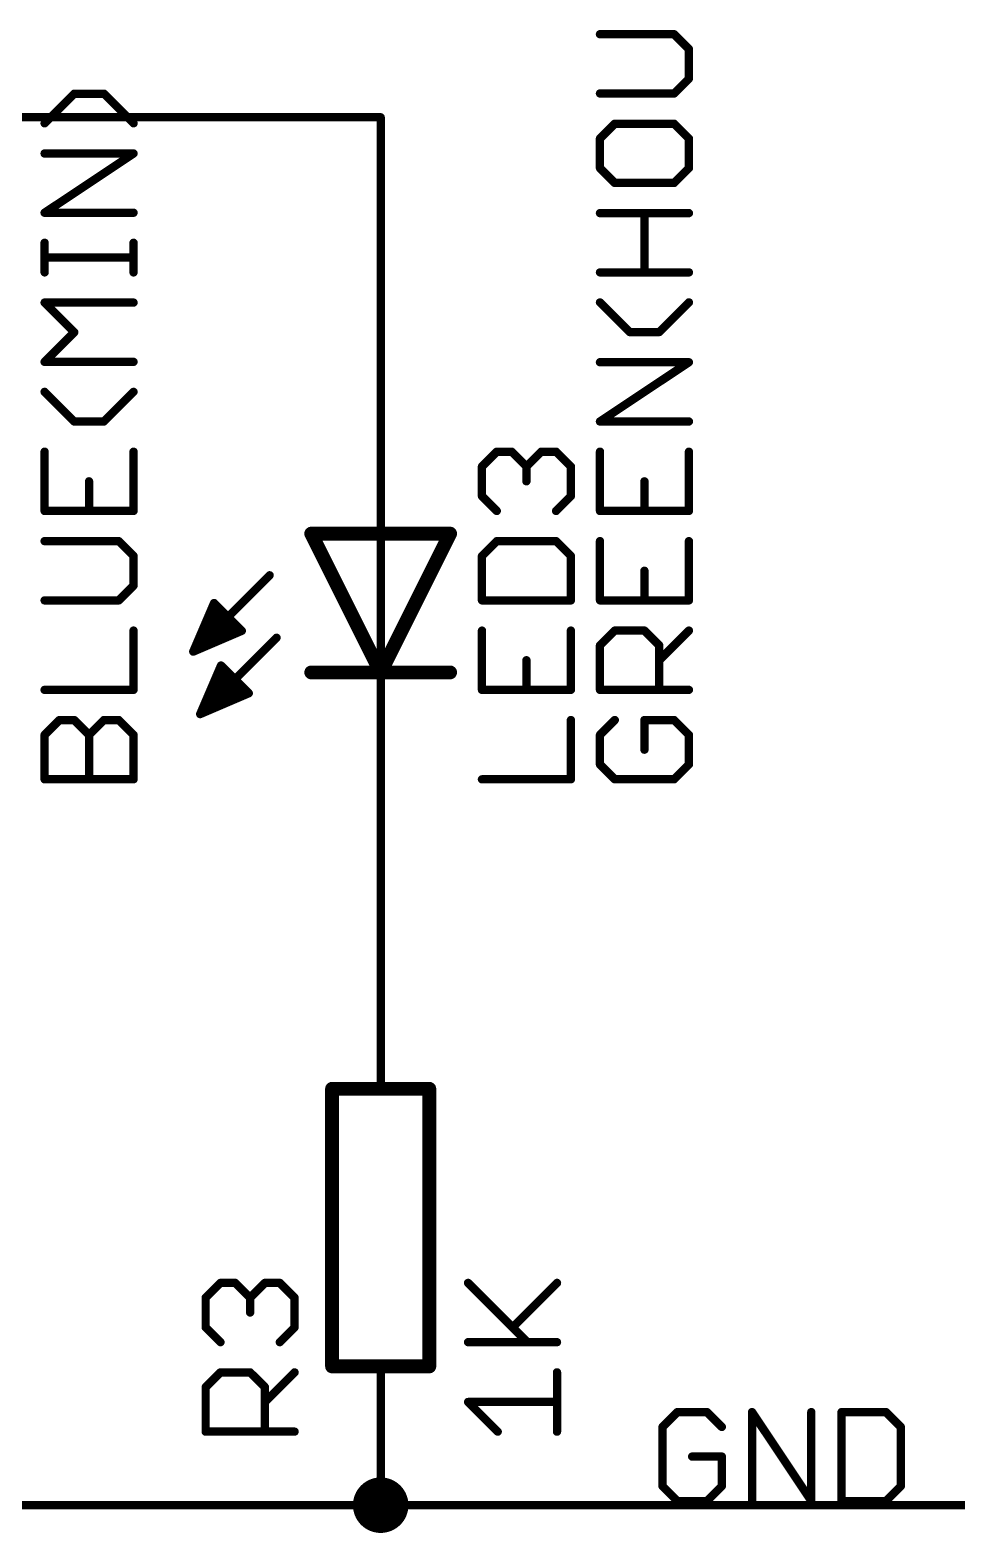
# Model space of a CAD drawing. Extents: x -13 to 211, y -15 to 133.
# Drawn here: x 151.07 to 168.02, y 52.83 to 80.34 of the extents above; entities that cross this region are included whole.
import ezdxf

# ---------------------------------------------------------------- set-up
doc = ezdxf.new("R2010")
doc.units = 0
for name, color, linetype in [('91', 94, 'CONTINUOUS'), ('94', 14, 'CONTINUOUS'), ('95', 251, 'CONTINUOUS'), ('96', 251, 'CONTINUOUS')]:
    doc.layers.add(name, color=color, linetype=linetype)

msp = doc.modelspace()

# ---------------------------------------------------------------- linework, layer by layer
at = {"layer": '91', "const_width": 0.1524}
for points in [[(157.48, 78.74), (109.22, 78.74)], [(157.48, 73.66), (157.48, 78.74)], [(157.48, 66.04), (157.48, 63.5)], [(147.32, 53.34), (157.48, 53.34)], [(157.48, 53.34), (172.72, 53.34)]]:
    msp.add_lwpolyline(points, dxfattribs=at)
at = {"layer": '91'}
for points, const_width in [([(157.5181, 78.74, 1), (157.4419, 78.74)], 0.0762), ([(157.48, 78.7019, 1), (157.48, 78.7781)], 0.0762), ([(157.4419, 73.66, 1), (157.5181, 73.66)], 0.0762), ([(157.5181, 66.04, 1), (157.4419, 66.04)], 0.0762), ([(157.4419, 63.5, 1), (157.5181, 63.5)], 0.0762), ([(157.48, 53.086, 1), (157.48, 53.594, 1), (157.48, 53.086)], 0.508), ([(157.48, 53.3781, 1), (157.48, 53.3019)], 0.0762), ([(157.48, 53.3019, 1), (157.48, 53.3781)], 0.0762)]:
    msp.add_lwpolyline(points, format="xyb", dxfattribs=dict(at, const_width=const_width))
at = {"layer": '94'}
for points, const_width in [([(157.48, 73.66), (157.48, 71.12)], 0.1524), ([(157.48, 68.58), (156.21, 71.12)], 0.254), ([(157.48, 71.12), (156.21, 71.12)], 0.254), ([(158.75, 71.12), (157.48, 68.58)], 0.254), ([(158.75, 71.12), (157.48, 71.12)], 0.254), ([(157.48, 71.12), (157.48, 68.58)], 0.1524), ([(155.448, 70.358), (154.051, 68.961)], 0.1524), ([(154.051, 68.961), (154.432, 69.85)], 0.1524), ([(154.432, 69.85), (154.94, 69.342)], 0.1524), ([(154.3231, 69.596), (154.686, 69.596)], 0.1524), ([(154.3885, 69.7484), (154.5336, 69.7484)], 0.1524), ([(154.94, 69.342), (154.051, 68.961)], 0.1524), ([(154.1925, 69.2912), (154.8215, 69.2912)], 0.1524), ([(154.2578, 69.4436), (154.8384, 69.4436)], 0.1524), ([(154.0619, 68.9864), (154.1103, 68.9864)], 0.1524), ([(154.1272, 69.1388), (154.4659, 69.1388)], 0.1524), ([(155.575, 69.215), (154.178, 67.818)], 0.1524), ([(154.178, 67.818), (154.559, 68.707)], 0.1524), ([(154.559, 68.707), (155.067, 68.199)], 0.1524), ([(154.4828, 68.5292), (154.7368, 68.5292)], 0.1524), ([(154.5481, 68.6816), (154.5844, 68.6816)], 0.1524), ([(157.48, 68.58), (156.21, 68.58)], 0.254), ([(158.75, 68.58), (157.48, 68.58)], 0.254), ([(157.48, 66.04), (157.48, 68.58)], 0.1524), ([(155.067, 68.199), (154.178, 67.818)], 0.1524), ([(154.3522, 68.2244), (155.0416, 68.2244)], 0.1524), ([(154.4175, 68.3768), (154.8892, 68.3768)], 0.1524), ([(154.2215, 67.9196), (154.4151, 67.9196)], 0.1524), ([(154.2869, 68.072), (154.7707, 68.072)], 0.1524), ([(157.48, 63.5), (157.48, 60.96)], 0.1524), ([(156.591, 60.96), (156.591, 55.88)], 0.254), ([(158.369, 60.96), (156.591, 60.96)], 0.254), ([(158.369, 55.88), (158.369, 60.96)], 0.254), ([(158.369, 55.88), (156.591, 55.88)], 0.254), ([(157.48, 53.34), (157.48, 55.88)], 0.1524)]:
    msp.add_lwpolyline(points, dxfattribs=dict(at, const_width=const_width))
for points, const_width in [([(157.5181, 73.66, 1), (157.4419, 73.66)], 0.0762), ([(156.2668, 71.1484, 1), (156.1532, 71.0916)], 0.127), ([(156.21, 71.1835, 1), (156.21, 71.0565)], 0.127), ([(157.48, 71.1835, 1), (157.48, 71.0565)], 0.127), ([(157.48, 71.0565, 1), (157.48, 71.1835)], 0.127), ([(158.8068, 71.0916, 1), (158.6932, 71.1484)], 0.127), ([(158.75, 71.0565, 1), (158.75, 71.1835)], 0.127), ([(157.5181, 71.12, 1), (157.4419, 71.12)], 0.0762), ([(157.4419, 71.12, 1), (157.5181, 71.12)], 0.0762), ([(155.4749, 70.3311, 1), (155.4211, 70.3849)], 0.0762), ([(154.4589, 69.8769, 1), (154.4051, 69.8231)], 0.0762), ([(154.467, 69.835, 1), (154.397, 69.865)], 0.0762), ([(154.3231, 69.6341, 1), (154.3231, 69.5579)], 0.0762), ([(154.3885, 69.7865, 1), (154.3885, 69.7103)], 0.0762), ([(154.5336, 69.7103, 1), (154.5336, 69.7865)], 0.0762), ([(154.686, 69.5579, 1), (154.686, 69.6341)], 0.0762), ([(154.1925, 69.3293, 1), (154.1925, 69.2531)], 0.0762), ([(154.2578, 69.4817, 1), (154.2578, 69.4055)], 0.0762), ([(154.8215, 69.2531, 1), (154.8215, 69.3293)], 0.0762), ([(154.8384, 69.4055, 1), (154.8384, 69.4817)], 0.0762), ([(154.9131, 69.3151, 1), (154.9669, 69.3689)], 0.0762), ([(154.955, 69.307, 1), (154.925, 69.377)], 0.0762), ([(154.0619, 69.0245, 1), (154.0619, 68.9483)], 0.0762), ([(154.1272, 69.1769, 1), (154.1272, 69.1007)], 0.0762), ([(154.1103, 68.9483, 1), (154.1103, 69.0245)], 0.0762), ([(154.4659, 69.1007, 1), (154.4659, 69.1769)], 0.0762), ([(155.6019, 69.1881, 1), (155.5481, 69.2419)], 0.0762), ([(154.036, 68.996, 1), (154.066, 68.926)], 0.0762), ([(154.016, 68.976, 1), (154.086, 68.946)], 0.0762), ([(154.0241, 68.9879, 1), (154.0779, 68.9341)], 0.0762), ([(154.5859, 68.7339, 1), (154.5321, 68.6801)], 0.0762), ([(154.594, 68.692, 1), (154.524, 68.722)], 0.0762), ([(154.4828, 68.5673, 1), (154.4828, 68.4911)], 0.0762), ([(154.5481, 68.7197, 1), (154.5481, 68.6435)], 0.0762), ([(154.5844, 68.6435, 1), (154.5844, 68.7197)], 0.0762), ([(154.7368, 68.4911, 1), (154.7368, 68.5673)], 0.0762), ([(156.21, 68.6435, 1), (156.21, 68.5165)], 0.127), ([(157.48, 68.6435, 1), (157.48, 68.5165)], 0.127), ([(157.4232, 68.6084, 1), (157.5368, 68.5516)], 0.127), ([(157.4232, 68.5516, 1), (157.5368, 68.6084)], 0.127), ([(157.5181, 68.58, 1), (157.4419, 68.58)], 0.0762), ([(157.4419, 68.58, 1), (157.5181, 68.58)], 0.0762), ([(157.48, 68.5165, 1), (157.48, 68.6435)], 0.127), ([(158.75, 68.5165, 1), (158.75, 68.6435)], 0.127), ([(154.3522, 68.2625, 1), (154.3522, 68.1863)], 0.0762), ([(154.4175, 68.4149, 1), (154.4175, 68.3387)], 0.0762), ([(154.8892, 68.3387, 1), (154.8892, 68.4149)], 0.0762), ([(155.0401, 68.1721, 1), (155.0939, 68.2259)], 0.0762), ([(155.0416, 68.1863, 1), (155.0416, 68.2625)], 0.0762), ([(155.082, 68.164, 1), (155.052, 68.234)], 0.0762), ([(154.2215, 67.9577, 1), (154.2215, 67.8815)], 0.0762), ([(154.2869, 68.1101, 1), (154.2869, 68.0339)], 0.0762), ([(154.4151, 67.8815, 1), (154.4151, 67.9577)], 0.0762), ([(154.7707, 68.0339, 1), (154.7707, 68.1101)], 0.0762), ([(154.163, 67.853, 1), (154.193, 67.783)], 0.0762), ([(154.143, 67.833, 1), (154.213, 67.803)], 0.0762), ([(154.1511, 67.8449, 1), (154.2049, 67.7911)], 0.0762), ([(157.4419, 66.04, 1), (157.5181, 66.04)], 0.0762), ([(157.5181, 63.5, 1), (157.4419, 63.5)], 0.0762), ([(156.6545, 60.96, 1), (156.5275, 60.96)], 0.127), ([(156.591, 61.0235, 1), (156.591, 60.8965)], 0.127), ([(158.4325, 60.96, 1), (158.3055, 60.96)], 0.127), ([(158.369, 60.8965, 1), (158.369, 61.0235)], 0.127), ([(157.4419, 60.96, 1), (157.5181, 60.96)], 0.0762), ([(156.591, 55.9435, 1), (156.591, 55.8165)], 0.127), ([(156.5275, 55.88, 1), (156.6545, 55.88)], 0.127), ([(157.5181, 55.88, 1), (157.4419, 55.88)], 0.0762), ([(158.3055, 55.88, 1), (158.4325, 55.88)], 0.127), ([(158.369, 55.8165, 1), (158.369, 55.9435)], 0.127), ([(157.4419, 53.34, 1), (157.5181, 53.34)], 0.0762)]:
    msp.add_lwpolyline(points, format="xyb", dxfattribs=dict(at, const_width=const_width))
at = {"layer": '95', "const_width": 0.1524}
for points in [[(159.3328, 72.3492), (159.604, 72.6203)], [(159.604, 72.6203), (159.8751, 72.6203)], [(159.8751, 72.6203), (160.1463, 72.3492)], [(160.1463, 72.3492), (160.4175, 72.6203)], [(160.4175, 72.6203), (160.6886, 72.6203)], [(160.6886, 72.6203), (160.9598, 72.3492)], [(159.3328, 71.8068), (159.3328, 72.3492)], [(160.1463, 72.3492), (160.1463, 72.078)], [(160.9598, 72.3492), (160.9598, 71.8068)], [(159.604, 71.5357), (159.3328, 71.8068)], [(160.9598, 71.8068), (160.6886, 71.5357)], [(159.604, 70.9832), (159.3328, 70.712)], [(160.6886, 70.9832), (159.604, 70.9832)], [(160.9598, 70.712), (160.6886, 70.9832)], [(159.3328, 70.712), (159.3328, 69.8985)], [(160.9598, 69.8985), (160.9598, 70.712)], [(159.3328, 69.8985), (160.9598, 69.8985)], [(159.3328, 69.346), (159.3328, 68.2614)], [(160.9598, 68.2614), (160.9598, 69.346)], [(160.1463, 68.2614), (160.1463, 68.8037)], [(159.3328, 68.2614), (160.9598, 68.2614)], [(160.9598, 66.6242), (160.9598, 67.7089)], [(159.3328, 66.6242), (160.9598, 66.6242)], [(154.2782, 57.1369), (154.5494, 57.408)], [(154.2782, 56.5945), (154.2782, 57.1369)], [(154.5494, 57.408), (154.8205, 57.408)], [(154.8205, 57.408), (155.0917, 57.1369)], [(155.0917, 57.1369), (155.3629, 57.408)], [(155.0917, 57.1369), (155.0917, 56.8657)], [(155.3629, 57.408), (155.634, 57.408)], [(155.634, 57.408), (155.9052, 57.1369)], [(155.9052, 57.1369), (155.9052, 56.5945)], [(154.5494, 56.3234), (154.2782, 56.5945)], [(155.9052, 56.5945), (155.634, 56.3234)], [(154.2782, 55.4997), (154.5494, 55.7709)], [(154.5494, 55.7709), (155.0917, 55.7709)], [(155.0917, 55.7709), (155.3629, 55.4997)], [(155.3629, 55.2285), (155.9052, 55.7709)], [(154.2782, 54.6862), (154.2782, 55.4997)], [(155.3629, 55.4997), (155.3629, 54.6862)], [(162.9074, 55.0432), (162.6362, 54.772)], [(163.4497, 55.0432), (162.9074, 55.0432)], [(163.7209, 54.772), (163.4497, 55.0432)], [(164.2734, 53.4162), (164.2734, 55.0432)], [(164.2734, 55.0432), (165.358, 53.4162)], [(165.358, 53.4162), (165.358, 55.0432)], [(165.9105, 55.0432), (165.9105, 53.4162)], [(166.724, 55.0432), (165.9105, 55.0432)], [(166.9952, 54.772), (166.724, 55.0432)], [(155.9052, 54.6862), (154.2782, 54.6862)], [(162.6362, 54.772), (162.6362, 53.6874)], [(166.9952, 53.6874), (166.9952, 54.772)], [(163.7209, 54.2297), (163.1785, 54.2297)], [(163.7209, 53.6874), (163.7209, 54.2297)], [(162.6362, 53.6874), (162.9074, 53.4162)], [(163.4497, 53.4162), (163.7209, 53.6874)], [(166.724, 53.4162), (166.9952, 53.6874)], [(162.9074, 53.4162), (163.4497, 53.4162)], [(165.9105, 53.4162), (166.724, 53.4162)]]:
    msp.add_lwpolyline(points, dxfattribs=at)
at = {"layer": '95', "const_width": 0.0762}
for points in [[(159.604, 72.6584, 1), (159.604, 72.5822)], [(159.6309, 72.5934, 1), (159.577, 72.6473)], [(159.9021, 72.6473, 1), (159.8482, 72.5934)], [(159.8751, 72.5822, 1), (159.8751, 72.6584)], [(160.4175, 72.6584, 1), (160.4175, 72.5822)], [(160.4444, 72.5934, 1), (160.3905, 72.6473)], [(160.7156, 72.6473, 1), (160.6617, 72.5934)], [(160.6886, 72.5822, 1), (160.6886, 72.6584)], [(159.3709, 72.3492, 1), (159.2947, 72.3492)], [(159.3059, 72.3761, 1), (159.3598, 72.3222)], [(160.1844, 72.3492, 1), (160.1082, 72.3492)], [(160.1194, 72.3761, 1), (160.1732, 72.3222)], [(160.1194, 72.3222, 1), (160.1732, 72.3761)], [(160.9979, 72.3492, 1), (160.9217, 72.3492)], [(160.9329, 72.3222, 1), (160.9867, 72.3761)], [(160.1082, 72.078, 1), (160.1844, 72.078)], [(159.3598, 71.8338, 1), (159.3059, 71.7799)], [(159.2947, 71.8068, 1), (159.3709, 71.8068)], [(160.9217, 71.8068, 1), (160.9979, 71.8068)], [(160.9867, 71.7799, 1), (160.9329, 71.8338)], [(159.577, 71.5087, 1), (159.6309, 71.5626)], [(160.6617, 71.5626, 1), (160.7156, 71.5087)], [(159.604, 71.0213, 1), (159.604, 70.9451)], [(159.6309, 70.9562, 1), (159.577, 71.0101)], [(160.7156, 71.0101, 1), (160.6617, 70.9562)], [(160.6886, 70.9451, 1), (160.6886, 71.0213)], [(159.3709, 70.712, 1), (159.2947, 70.712)], [(159.3059, 70.7389, 1), (159.3598, 70.6851)], [(160.9979, 70.712, 1), (160.9217, 70.712)], [(160.9329, 70.6851, 1), (160.9867, 70.7389)], [(159.3328, 69.9366, 1), (159.3328, 69.8604)], [(159.2947, 69.8985, 1), (159.3709, 69.8985)], [(160.9217, 69.8985, 1), (160.9979, 69.8985)], [(160.9598, 69.8604, 1), (160.9598, 69.9366)], [(159.3709, 69.346, 1), (159.2947, 69.346)], [(160.9979, 69.346, 1), (160.9217, 69.346)], [(160.1844, 68.8037, 1), (160.1082, 68.8037)], [(159.3328, 68.2995, 1), (159.3328, 68.2233)], [(159.2947, 68.2614, 1), (159.3709, 68.2614)], [(160.1082, 68.2614, 1), (160.1844, 68.2614)], [(160.9217, 68.2614, 1), (160.9979, 68.2614)], [(160.9598, 68.2233, 1), (160.9598, 68.2995)], [(160.9979, 67.7089, 1), (160.9217, 67.7089)], [(159.3328, 66.6623, 1), (159.3328, 66.5861)], [(160.9217, 66.6242, 1), (160.9979, 66.6242)], [(160.9598, 66.5861, 1), (160.9598, 66.6623)], [(154.3163, 57.1369, 1), (154.2401, 57.1369)], [(154.5494, 57.4461, 1), (154.5494, 57.3699)], [(154.5763, 57.3811, 1), (154.5224, 57.435)], [(154.8475, 57.435, 1), (154.7936, 57.3811)], [(154.8205, 57.3699, 1), (154.8205, 57.4461)], [(155.1298, 57.1369, 1), (155.0536, 57.1369)], [(155.3629, 57.4461, 1), (155.3629, 57.3699)], [(155.3898, 57.3811, 1), (155.3359, 57.435)], [(155.661, 57.435, 1), (155.6071, 57.3811)], [(155.634, 57.3699, 1), (155.634, 57.4461)], [(155.9433, 57.1369, 1), (155.8671, 57.1369)], [(154.2513, 57.1638, 1), (154.3052, 57.1099)], [(155.0648, 57.1638, 1), (155.1186, 57.1099)], [(155.0648, 57.1099, 1), (155.1186, 57.1638)], [(155.8783, 57.1099, 1), (155.9321, 57.1638)], [(154.3052, 56.6215, 1), (154.2513, 56.5676)], [(155.0536, 56.8657, 1), (155.1298, 56.8657)], [(155.9321, 56.5676, 1), (155.8783, 56.6215)], [(154.2401, 56.5945, 1), (154.3163, 56.5945)], [(154.5224, 56.2964, 1), (154.5763, 56.3503)], [(155.6071, 56.3503, 1), (155.661, 56.2964)], [(155.8671, 56.5945, 1), (155.9433, 56.5945)], [(154.5494, 55.809, 1), (154.5494, 55.7328)], [(154.5763, 55.7439, 1), (154.5224, 55.7978)], [(155.1186, 55.7978, 1), (155.0648, 55.7439)], [(155.0917, 55.7328, 1), (155.0917, 55.809)], [(155.9321, 55.7439, 1), (155.8783, 55.7978)], [(154.3163, 55.4997, 1), (154.2401, 55.4997)], [(154.2513, 55.5266, 1), (154.3052, 55.4728)], [(155.401, 55.4997, 1), (155.3248, 55.4997)], [(155.3359, 55.4728, 1), (155.3898, 55.5266)], [(155.3359, 55.2555, 1), (155.3898, 55.2016)], [(162.9074, 55.0813, 1), (162.9074, 55.0051)], [(162.9343, 55.0162, 1), (162.8804, 55.0701)], [(163.4766, 55.0701, 1), (163.4228, 55.0162)], [(163.4497, 55.0051, 1), (163.4497, 55.0813)], [(164.3115, 55.0432, 1), (164.2353, 55.0432)], [(164.3051, 55.0643, 1), (164.2417, 55.0221)], [(165.3961, 55.0432, 1), (165.3199, 55.0432)], [(165.9486, 55.0432, 1), (165.8724, 55.0432)], [(165.9105, 55.0813, 1), (165.9105, 55.0051)], [(166.7509, 55.0701, 1), (166.6971, 55.0162)], [(166.724, 55.0051, 1), (166.724, 55.0813)], [(154.2782, 54.7243, 1), (154.2782, 54.6481)], [(155.9052, 54.6481, 1), (155.9052, 54.7243)], [(162.6743, 54.772, 1), (162.5981, 54.772)], [(162.6093, 54.799, 1), (162.6631, 54.7451)], [(163.6939, 54.7451, 1), (163.7478, 54.799)], [(167.0333, 54.772, 1), (166.9571, 54.772)], [(166.9682, 54.7451, 1), (167.0221, 54.799)], [(154.2401, 54.6862, 1), (154.3163, 54.6862)], [(155.3248, 54.6862, 1), (155.401, 54.6862)], [(163.1785, 54.2678, 1), (163.1785, 54.1916)], [(163.759, 54.2297, 1), (163.6828, 54.2297)], [(163.7209, 54.1916, 1), (163.7209, 54.2678)], [(162.6631, 53.7143, 1), (162.6093, 53.6604)], [(162.5981, 53.6874, 1), (162.6743, 53.6874)], [(163.6828, 53.6874, 1), (163.759, 53.6874)], [(163.7478, 53.6604, 1), (163.6939, 53.7143)], [(166.9571, 53.6874, 1), (167.0333, 53.6874)], [(167.0221, 53.6604, 1), (166.9682, 53.7143)], [(162.9074, 53.4543, 1), (162.9074, 53.3781)], [(162.8804, 53.3893, 1), (162.9343, 53.4431)], [(163.4228, 53.4431, 1), (163.4766, 53.3893)], [(163.4497, 53.3781, 1), (163.4497, 53.4543)], [(164.2353, 53.4162, 1), (164.3115, 53.4162)], [(165.3199, 53.4162, 1), (165.3961, 53.4162)], [(165.3263, 53.3951, 1), (165.3897, 53.4373)], [(165.9105, 53.4543, 1), (165.9105, 53.3781)], [(165.8724, 53.4162, 1), (165.9486, 53.4162)], [(166.6971, 53.4431, 1), (166.7509, 53.3893)], [(166.724, 53.3781, 1), (166.724, 53.4543)]]:
    msp.add_lwpolyline(points, format="xyb", dxfattribs=at)
at = {"layer": '96', "const_width": 0.1524}
for points in [[(162.8476, 80.2604), (161.4918, 80.2604)], [(163.1188, 79.9892), (162.8476, 80.2604)], [(163.1188, 79.4469), (163.1188, 79.9892)], [(162.8476, 79.1757), (163.1188, 79.4469)], [(151.8741, 79.1723), (151.3318, 78.63)], [(152.4165, 79.1723), (151.8741, 79.1723)], [(152.9588, 78.63), (152.4165, 79.1723)], [(161.4918, 79.1757), (162.8476, 79.1757)], [(161.763, 78.6232), (161.4918, 78.3521)], [(162.8476, 78.6232), (161.763, 78.6232)], [(163.1188, 78.3521), (162.8476, 78.6232)], [(161.4918, 78.3521), (161.4918, 77.8097)], [(163.1188, 77.8097), (163.1188, 78.3521)], [(151.3318, 76.9929), (152.9588, 78.0775)], [(152.9588, 78.0775), (151.3318, 78.0775)], [(161.4918, 77.8097), (161.763, 77.5386)], [(162.8476, 77.5386), (163.1188, 77.8097)], [(161.763, 77.5386), (162.8476, 77.5386)], [(152.9588, 76.9929), (151.3318, 76.9929)], [(161.4918, 76.9861), (163.1188, 76.9861)], [(162.3053, 75.9014), (162.3053, 76.9861)], [(151.3318, 75.9014), (151.3318, 76.4437)], [(152.9588, 75.9014), (152.9588, 76.4437)], [(152.9588, 76.1726), (151.3318, 76.1726)], [(163.1188, 75.9014), (161.4918, 75.9014)], [(151.8741, 74.8066), (151.3318, 75.3489)], [(151.3318, 75.3489), (152.9588, 75.3489)], [(162.0341, 74.81), (161.4918, 75.3523)], [(163.1188, 75.3523), (162.5765, 74.81)], [(151.3318, 74.2643), (151.8741, 74.8066)], [(162.5765, 74.81), (162.0341, 74.81)], [(152.9588, 74.2643), (151.3318, 74.2643)], [(161.4918, 73.1728), (163.1188, 74.2575)], [(163.1188, 74.2575), (161.4918, 74.2575)], [(151.8741, 73.1728), (151.3318, 73.7152)], [(152.9588, 73.7152), (152.4165, 73.1728)], [(152.4165, 73.1728), (151.8741, 73.1728)], [(163.1188, 73.1728), (161.4918, 73.1728)], [(151.3318, 72.6203), (151.3318, 71.5357)], [(152.9588, 71.5357), (152.9588, 72.6203)], [(161.4918, 72.6203), (161.4918, 71.5357)], [(163.1188, 71.5357), (163.1188, 72.6203)], [(152.1453, 71.5357), (152.1453, 72.078)], [(162.3053, 71.5357), (162.3053, 72.078)], [(151.3318, 71.5357), (152.9588, 71.5357)], [(161.4918, 71.5357), (163.1188, 71.5357)], [(152.6876, 70.9832), (151.3318, 70.9832)], [(152.9588, 70.712), (152.6876, 70.9832)], [(161.4918, 70.9832), (161.4918, 69.8985)], [(163.1188, 69.8985), (163.1188, 70.9832)], [(152.9588, 70.1697), (152.9588, 70.712)], [(162.3053, 69.8985), (162.3053, 70.4408)], [(152.6876, 69.8985), (152.9588, 70.1697)], [(151.3318, 69.8985), (152.6876, 69.8985)], [(161.4918, 69.8985), (163.1188, 69.8985)], [(152.9588, 68.2614), (152.9588, 69.346)], [(161.4918, 69.0748), (161.763, 69.346)], [(161.763, 69.346), (162.3053, 69.346)], [(162.3053, 69.346), (162.5765, 69.0748)], [(162.5765, 68.8037), (163.1188, 69.346)], [(161.4918, 68.2614), (161.4918, 69.0748)], [(162.5765, 69.0748), (162.5765, 68.2614)], [(151.3318, 68.2614), (152.9588, 68.2614)], [(163.1188, 68.2614), (161.4918, 68.2614)], [(151.3318, 67.4377), (151.603, 67.7089)], [(151.603, 67.7089), (151.8741, 67.7089)], [(151.8741, 67.7089), (152.1453, 67.4377)], [(152.1453, 67.4377), (152.4165, 67.7089)], [(152.4165, 67.7089), (152.6876, 67.7089)], [(152.6876, 67.7089), (152.9588, 67.4377)], [(161.763, 67.7089), (161.4918, 67.4377)], [(162.8476, 67.7089), (162.3053, 67.7089)], [(162.3053, 67.7089), (162.3053, 67.1665)], [(163.1188, 67.4377), (162.8476, 67.7089)], [(151.3318, 66.6242), (151.3318, 67.4377)], [(152.1453, 66.6242), (152.1453, 67.4377)], [(152.9588, 67.4377), (152.9588, 66.6242)], [(161.4918, 67.4377), (161.4918, 66.8954)], [(163.1188, 66.8954), (163.1188, 67.4377)], [(161.4918, 66.8954), (161.763, 66.6242)], [(162.8476, 66.6242), (163.1188, 66.8954)], [(152.9588, 66.6242), (151.3318, 66.6242)], [(161.763, 66.6242), (162.8476, 66.6242)], [(160.1635, 56.3234), (159.0788, 57.408)], [(159.8923, 56.5945), (160.7058, 57.408)], [(159.0788, 56.3234), (160.7058, 56.3234)], [(160.7058, 54.6862), (160.7058, 55.7709)], [(159.6211, 54.6862), (159.0788, 55.2285)], [(159.0788, 55.2285), (160.7058, 55.2285)]]:
    msp.add_lwpolyline(points, dxfattribs=at)
at = {"layer": '96', "const_width": 0.0762}
for points in [[(161.4918, 80.2985, 1), (161.4918, 80.2223)], [(162.8746, 80.2873, 1), (162.8207, 80.2335)], [(162.8476, 80.2223, 1), (162.8476, 80.2985)], [(163.1569, 79.9892, 1), (163.0807, 79.9892)], [(163.0919, 79.9623, 1), (163.1457, 80.0162)], [(163.1457, 79.42, 1), (163.0919, 79.4738)], [(151.8741, 79.2104, 1), (151.8741, 79.1342)], [(151.9011, 79.1454, 1), (151.8472, 79.1993)], [(152.4434, 79.1993, 1), (152.3895, 79.1454)], [(152.4165, 79.1342, 1), (152.4165, 79.2104)], [(161.4918, 79.2138, 1), (161.4918, 79.1376)], [(162.8207, 79.2027, 1), (162.8746, 79.1488)], [(162.8476, 79.1376, 1), (162.8476, 79.2138)], [(163.0807, 79.4469, 1), (163.1569, 79.4469)], [(151.3049, 78.657, 1), (151.3588, 78.6031)], [(152.9319, 78.6031, 1), (152.9857, 78.657)], [(161.763, 78.6613, 1), (161.763, 78.5851)], [(161.7899, 78.5963, 1), (161.736, 78.6502)], [(162.8746, 78.6502, 1), (162.8207, 78.5963)], [(162.8476, 78.5851, 1), (162.8476, 78.6613)], [(161.5299, 78.3521, 1), (161.4537, 78.3521)], [(161.4649, 78.379, 1), (161.5188, 78.3251)], [(163.1569, 78.3521, 1), (163.0807, 78.3521)], [(163.0919, 78.3251, 1), (163.1457, 78.379)], [(151.3318, 78.1156, 1), (151.3318, 78.0394)], [(152.9799, 78.0458, 1), (152.9377, 78.1092)], [(152.9588, 78.0394, 1), (152.9588, 78.1156)], [(161.5188, 77.8367, 1), (161.4649, 77.7828)], [(161.4537, 77.8097, 1), (161.5299, 77.8097)], [(163.0807, 77.8097, 1), (163.1569, 77.8097)], [(163.1457, 77.7828, 1), (163.0919, 77.8367)], [(161.763, 77.5767, 1), (161.763, 77.5005)], [(161.736, 77.5116, 1), (161.7899, 77.5655)], [(162.8207, 77.5655, 1), (162.8746, 77.5116)], [(162.8476, 77.5005, 1), (162.8476, 77.5767)], [(151.3318, 77.031, 1), (151.3318, 76.9548)], [(151.3107, 77.0246, 1), (151.3529, 76.9612)], [(152.9588, 76.9548, 1), (152.9588, 77.031)], [(161.4918, 77.0242, 1), (161.4918, 76.948)], [(162.3434, 76.9861, 1), (162.2672, 76.9861)], [(163.1188, 76.948, 1), (163.1188, 77.0242)], [(151.3699, 76.4437, 1), (151.2937, 76.4437)], [(152.9969, 76.4437, 1), (152.9207, 76.4437)], [(151.3318, 76.2107, 1), (151.3318, 76.1345)], [(152.9588, 76.1345, 1), (152.9588, 76.2107)], [(151.2937, 75.9014, 1), (151.3699, 75.9014)], [(152.9207, 75.9014, 1), (152.9969, 75.9014)], [(161.4918, 75.9395, 1), (161.4918, 75.8633)], [(162.2672, 75.9014, 1), (162.3434, 75.9014)], [(163.1188, 75.8633, 1), (163.1188, 75.9395)], [(151.3588, 75.3759, 1), (151.3049, 75.322)], [(151.3318, 75.387, 1), (151.3318, 75.3108)], [(152.9588, 75.3108, 1), (152.9588, 75.387)], [(161.5188, 75.3793, 1), (161.4649, 75.3254)], [(163.1457, 75.3254, 1), (163.0919, 75.3793)], [(151.9011, 74.7796, 1), (151.8472, 74.8335)], [(151.8472, 74.7796, 1), (151.9011, 74.8335)], [(162.0341, 74.8481, 1), (162.0341, 74.7719)], [(162.0072, 74.783, 1), (162.0611, 74.8369)], [(162.5495, 74.8369, 1), (162.6034, 74.783)], [(162.5765, 74.7719, 1), (162.5765, 74.8481)], [(151.3318, 74.3024, 1), (151.3318, 74.2262)], [(151.3049, 74.2912, 1), (151.3588, 74.2373)], [(152.9588, 74.2262, 1), (152.9588, 74.3024)], [(161.4918, 74.2956, 1), (161.4918, 74.2194)], [(163.1399, 74.2258, 1), (163.0977, 74.2892)], [(163.1188, 74.2194, 1), (163.1188, 74.2956)], [(151.3588, 73.7421, 1), (151.3049, 73.6882)], [(152.9857, 73.6882, 1), (152.9319, 73.7421)], [(151.8741, 73.2109, 1), (151.8741, 73.1347)], [(151.8472, 73.1459, 1), (151.9011, 73.1998)], [(152.3895, 73.1998, 1), (152.4434, 73.1459)], [(152.4165, 73.1347, 1), (152.4165, 73.2109)], [(161.4918, 73.2109, 1), (161.4918, 73.1347)], [(161.4707, 73.2045, 1), (161.5129, 73.1411)], [(163.1188, 73.1347, 1), (163.1188, 73.2109)], [(151.3699, 72.6203, 1), (151.2937, 72.6203)], [(152.9969, 72.6203, 1), (152.9207, 72.6203)], [(161.5299, 72.6203, 1), (161.4537, 72.6203)], [(163.1569, 72.6203, 1), (163.0807, 72.6203)], [(152.1834, 72.078, 1), (152.1072, 72.078)], [(162.3434, 72.078, 1), (162.2672, 72.078)], [(151.3318, 71.5738, 1), (151.3318, 71.4976)], [(151.2937, 71.5357, 1), (151.3699, 71.5357)], [(152.1072, 71.5357, 1), (152.1834, 71.5357)], [(152.9207, 71.5357, 1), (152.9969, 71.5357)], [(152.9588, 71.4976, 1), (152.9588, 71.5738)], [(161.4918, 71.5738, 1), (161.4918, 71.4976)], [(161.4537, 71.5357, 1), (161.5299, 71.5357)], [(162.2672, 71.5357, 1), (162.3434, 71.5357)], [(163.0807, 71.5357, 1), (163.1569, 71.5357)], [(163.1188, 71.4976, 1), (163.1188, 71.5738)], [(151.3318, 71.0213, 1), (151.3318, 70.9451)], [(152.7146, 71.0101, 1), (152.6607, 70.9562)], [(152.6876, 70.9451, 1), (152.6876, 71.0213)], [(161.5299, 70.9832, 1), (161.4537, 70.9832)], [(163.1569, 70.9832, 1), (163.0807, 70.9832)], [(152.9969, 70.712, 1), (152.9207, 70.712)], [(152.9319, 70.6851, 1), (152.9857, 70.7389)], [(162.3434, 70.4408, 1), (162.2672, 70.4408)], [(152.9207, 70.1697, 1), (152.9969, 70.1697)], [(152.9857, 70.1427, 1), (152.9319, 70.1966)], [(151.3318, 69.9366, 1), (151.3318, 69.8604)], [(152.6607, 69.9255, 1), (152.7146, 69.8716)], [(152.6876, 69.8604, 1), (152.6876, 69.9366)], [(161.4918, 69.9366, 1), (161.4918, 69.8604)], [(161.4537, 69.8985, 1), (161.5299, 69.8985)], [(162.2672, 69.8985, 1), (162.3434, 69.8985)], [(163.0807, 69.8985, 1), (163.1569, 69.8985)], [(163.1188, 69.8604, 1), (163.1188, 69.9366)], [(152.9969, 69.346, 1), (152.9207, 69.346)], [(161.763, 69.3841, 1), (161.763, 69.3079)], [(161.7899, 69.3191, 1), (161.736, 69.373)], [(162.3322, 69.373, 1), (162.2784, 69.3191)], [(162.3053, 69.3079, 1), (162.3053, 69.3841)], [(163.1457, 69.3191, 1), (163.0919, 69.373)], [(161.5299, 69.0748, 1), (161.4537, 69.0748)], [(161.4649, 69.1018, 1), (161.5188, 69.0479)], [(162.6146, 69.0748, 1), (162.5384, 69.0748)], [(162.5495, 69.0479, 1), (162.6034, 69.1018)], [(162.5495, 68.8306, 1), (162.6034, 68.7767)], [(151.3318, 68.2995, 1), (151.3318, 68.2233)], [(152.9207, 68.2614, 1), (152.9969, 68.2614)], [(152.9588, 68.2233, 1), (152.9588, 68.2995)], [(161.4918, 68.2995, 1), (161.4918, 68.2233)], [(161.4537, 68.2614, 1), (161.5299, 68.2614)], [(162.5384, 68.2614, 1), (162.6146, 68.2614)], [(163.1188, 68.2233, 1), (163.1188, 68.2995)], [(151.603, 67.747, 1), (151.603, 67.6708)], [(151.6299, 67.6819, 1), (151.576, 67.7358)], [(151.9011, 67.7358, 1), (151.8472, 67.6819)], [(151.8741, 67.6708, 1), (151.8741, 67.747)], [(152.4165, 67.747, 1), (152.4165, 67.6708)], [(152.4434, 67.6819, 1), (152.3895, 67.7358)], [(152.7146, 67.7358, 1), (152.6607, 67.6819)], [(152.6876, 67.6708, 1), (152.6876, 67.747)], [(161.7899, 67.6819, 1), (161.736, 67.7358)], [(162.3053, 67.747, 1), (162.3053, 67.6708)], [(162.3434, 67.7089, 1), (162.2672, 67.7089)], [(162.8746, 67.7358, 1), (162.8207, 67.6819)], [(162.8476, 67.6708, 1), (162.8476, 67.747)], [(151.3699, 67.4377, 1), (151.2937, 67.4377)], [(151.3049, 67.4646, 1), (151.3588, 67.4108)], [(152.1834, 67.4377, 1), (152.1072, 67.4377)], [(152.1184, 67.4646, 1), (152.1722, 67.4108)], [(152.1184, 67.4108, 1), (152.1722, 67.4646)], [(152.9969, 67.4377, 1), (152.9207, 67.4377)], [(152.9319, 67.4108, 1), (152.9857, 67.4646)], [(161.5299, 67.4377, 1), (161.4537, 67.4377)], [(161.4649, 67.4646, 1), (161.5188, 67.4108)], [(163.1569, 67.4377, 1), (163.0807, 67.4377)], [(163.0919, 67.4108, 1), (163.1457, 67.4646)], [(162.2672, 67.1665, 1), (162.3434, 67.1665)], [(161.5188, 66.9223, 1), (161.4649, 66.8684)], [(161.4537, 66.8954, 1), (161.5299, 66.8954)], [(163.0807, 66.8954, 1), (163.1569, 66.8954)], [(163.1457, 66.8684, 1), (163.0919, 66.9223)], [(151.3318, 66.6623, 1), (151.3318, 66.5861)], [(151.2937, 66.6242, 1), (151.3699, 66.6242)], [(152.1072, 66.6242, 1), (152.1834, 66.6242)], [(152.9207, 66.6242, 1), (152.9969, 66.6242)], [(152.9588, 66.5861, 1), (152.9588, 66.6623)], [(161.763, 66.6623, 1), (161.763, 66.5861)], [(161.736, 66.5973, 1), (161.7899, 66.6511)], [(162.8207, 66.6511, 1), (162.8746, 66.5973)], [(162.8476, 66.5861, 1), (162.8476, 66.6623)], [(159.1058, 57.435, 1), (159.0519, 57.3811)], [(160.7327, 57.3811, 1), (160.6789, 57.435)], [(159.8654, 56.6215, 1), (159.9192, 56.5676)], [(159.0788, 56.3615, 1), (159.0788, 56.2853)], [(160.1365, 56.2964, 1), (160.1904, 56.3503)], [(160.7058, 56.2853, 1), (160.7058, 56.3615)], [(160.7439, 55.7709, 1), (160.6677, 55.7709)], [(159.1058, 55.2555, 1), (159.0519, 55.2016)], [(159.0788, 55.2666, 1), (159.0788, 55.1904)], [(160.7058, 55.1904, 1), (160.7058, 55.2666)], [(159.5942, 54.6593, 1), (159.6481, 54.7131)], [(160.6677, 54.6862, 1), (160.7439, 54.6862)]]:
    msp.add_lwpolyline(points, format="xyb", dxfattribs=at)

doc.saveas('drawing.dxf')
